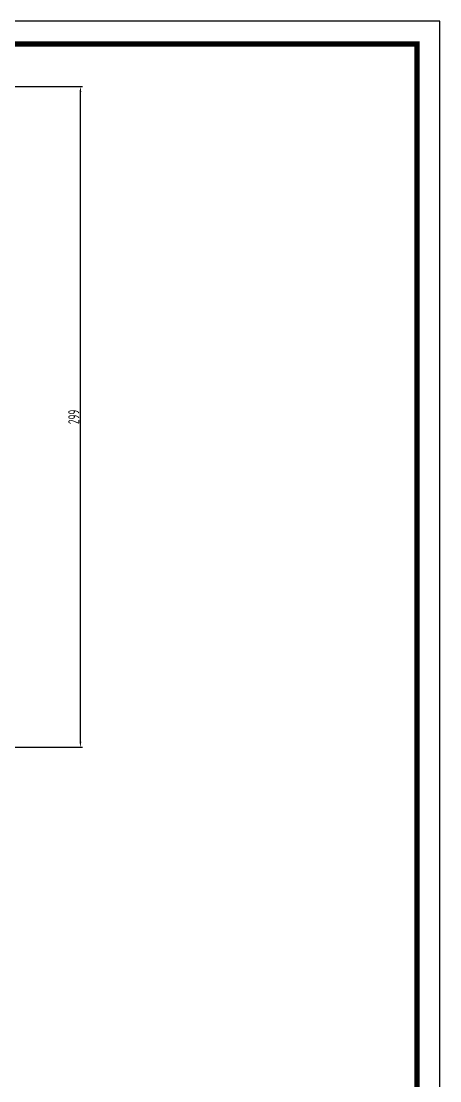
# Model space of a CAD drawing. Header units: millimetres. Extents: x 7829 to 9013, y 2050 to 2917.
# Drawn here: x 8823.4 to 9013, y 2437.2 to 2916.6 of the extents above; entities that cross this region are included whole.
import ezdxf

# ---------------------------------------------------------------- set-up
doc = ezdxf.new("R2010")
doc.units = ezdxf.units.MM
doc.layers.add('AM_5', color=3, linetype='Continuous', lineweight=25)
doc.styles.add('工程字', font='gbenor.shx', dxfattribs={"width": 0.707, "bigfont": 'hztxt.shx'})
doc.dimstyles.new('AM_GB$0', dxfattribs={"dimtxt": 3.5, "dimasz": 2.5, "dimexe": 1, "dimexo": 1, "dimgap": 0.5, "dimtad": 1, "dimdsep": 46, "dimtxsty": '工程字', "dimcen": 0, "dimclrd": 256, "dimclre": 256, "dimclrt": 2, "dimadec": 0, "dimazin": 2, "dimtp": 0.1, "dimtm": 0.1, "dimtfac": 0.71, "dimtmove": 0, "dimatfit": 3, "dimfxl": 0, "dimlwd": -1, "dimlwe": -1, "dimarcsym": 0})

# ---------------------------------------------------------------- blocks, each defined once
blk = doc.blocks.new('*D30')
at = {"layer": 'AM_5', "transparency": 16777216}
for p, q in [((8708.28, 2887.08), (8851.25, 2887.08)), ((8850.25, 2590.58), (8850.25, 2884.58)), ((8775.49, 2588.08), (8851.25, 2588.08))]:
    blk.add_line(p, q, dxfattribs=at)
for points in [[(8849.84, 2884.58), (8850.67, 2884.58), (8850.25, 2887.08)], [(8849.84, 2590.58), (8850.67, 2590.58), (8850.25, 2588.08)]]:
    blk.add_solid(points, dxfattribs=at)
at = {"layer": 'Defpoints', "color": 0}
for p in [(8707.28, 2887.08), (8850.25, 2887.08), (8774.49, 2588.08)]:
    blk.add_point(p, dxfattribs=at)
at = {"layer": 'AM_5', "color": 2, "transparency": 16777216, "insert": (8847.25, 2737.58), "char_height": 5, "attachment_point": 5, "rotation": 90, "style": '工程字'}
blk.add_mtext('299', dxfattribs=at)

msp = doc.modelspace()

# ---------------------------------------------------------------- linework, layer by layer
for p, q in [((9012.977, 2916.611), (7829.102, 2916.611)), ((9012.977, 2050.361), (9012.977, 2916.611))]:
    msp.add_line(p, q)
at = {"const_width": 2.475}
msp.add_lwpolyline([(9002.664, 2906.299), (7880.664, 2906.299), (7880.664, 2060.674), (9002.664, 2060.674)], close=True, dxfattribs=at)

# ---------------------------------------------------------------- dimensions: what is measured, and where the dimension line sits
at = {"layer": 'AM_5'}
dim = msp.add_linear_dim(base=(8850.253, 2887.079), p1=(8774.49, 2588.079), p2=(8707.283, 2887.079), angle=90, dimstyle='AM_GB$0', override={"dimtxt": 5}, dxfattribs=at)
dim.commit()
dim.dimension.update_dxf_attribs({"geometry": '*D30', "text_midpoint": (8847.253, 2737.579)})

doc.saveas('drawing.dxf')
